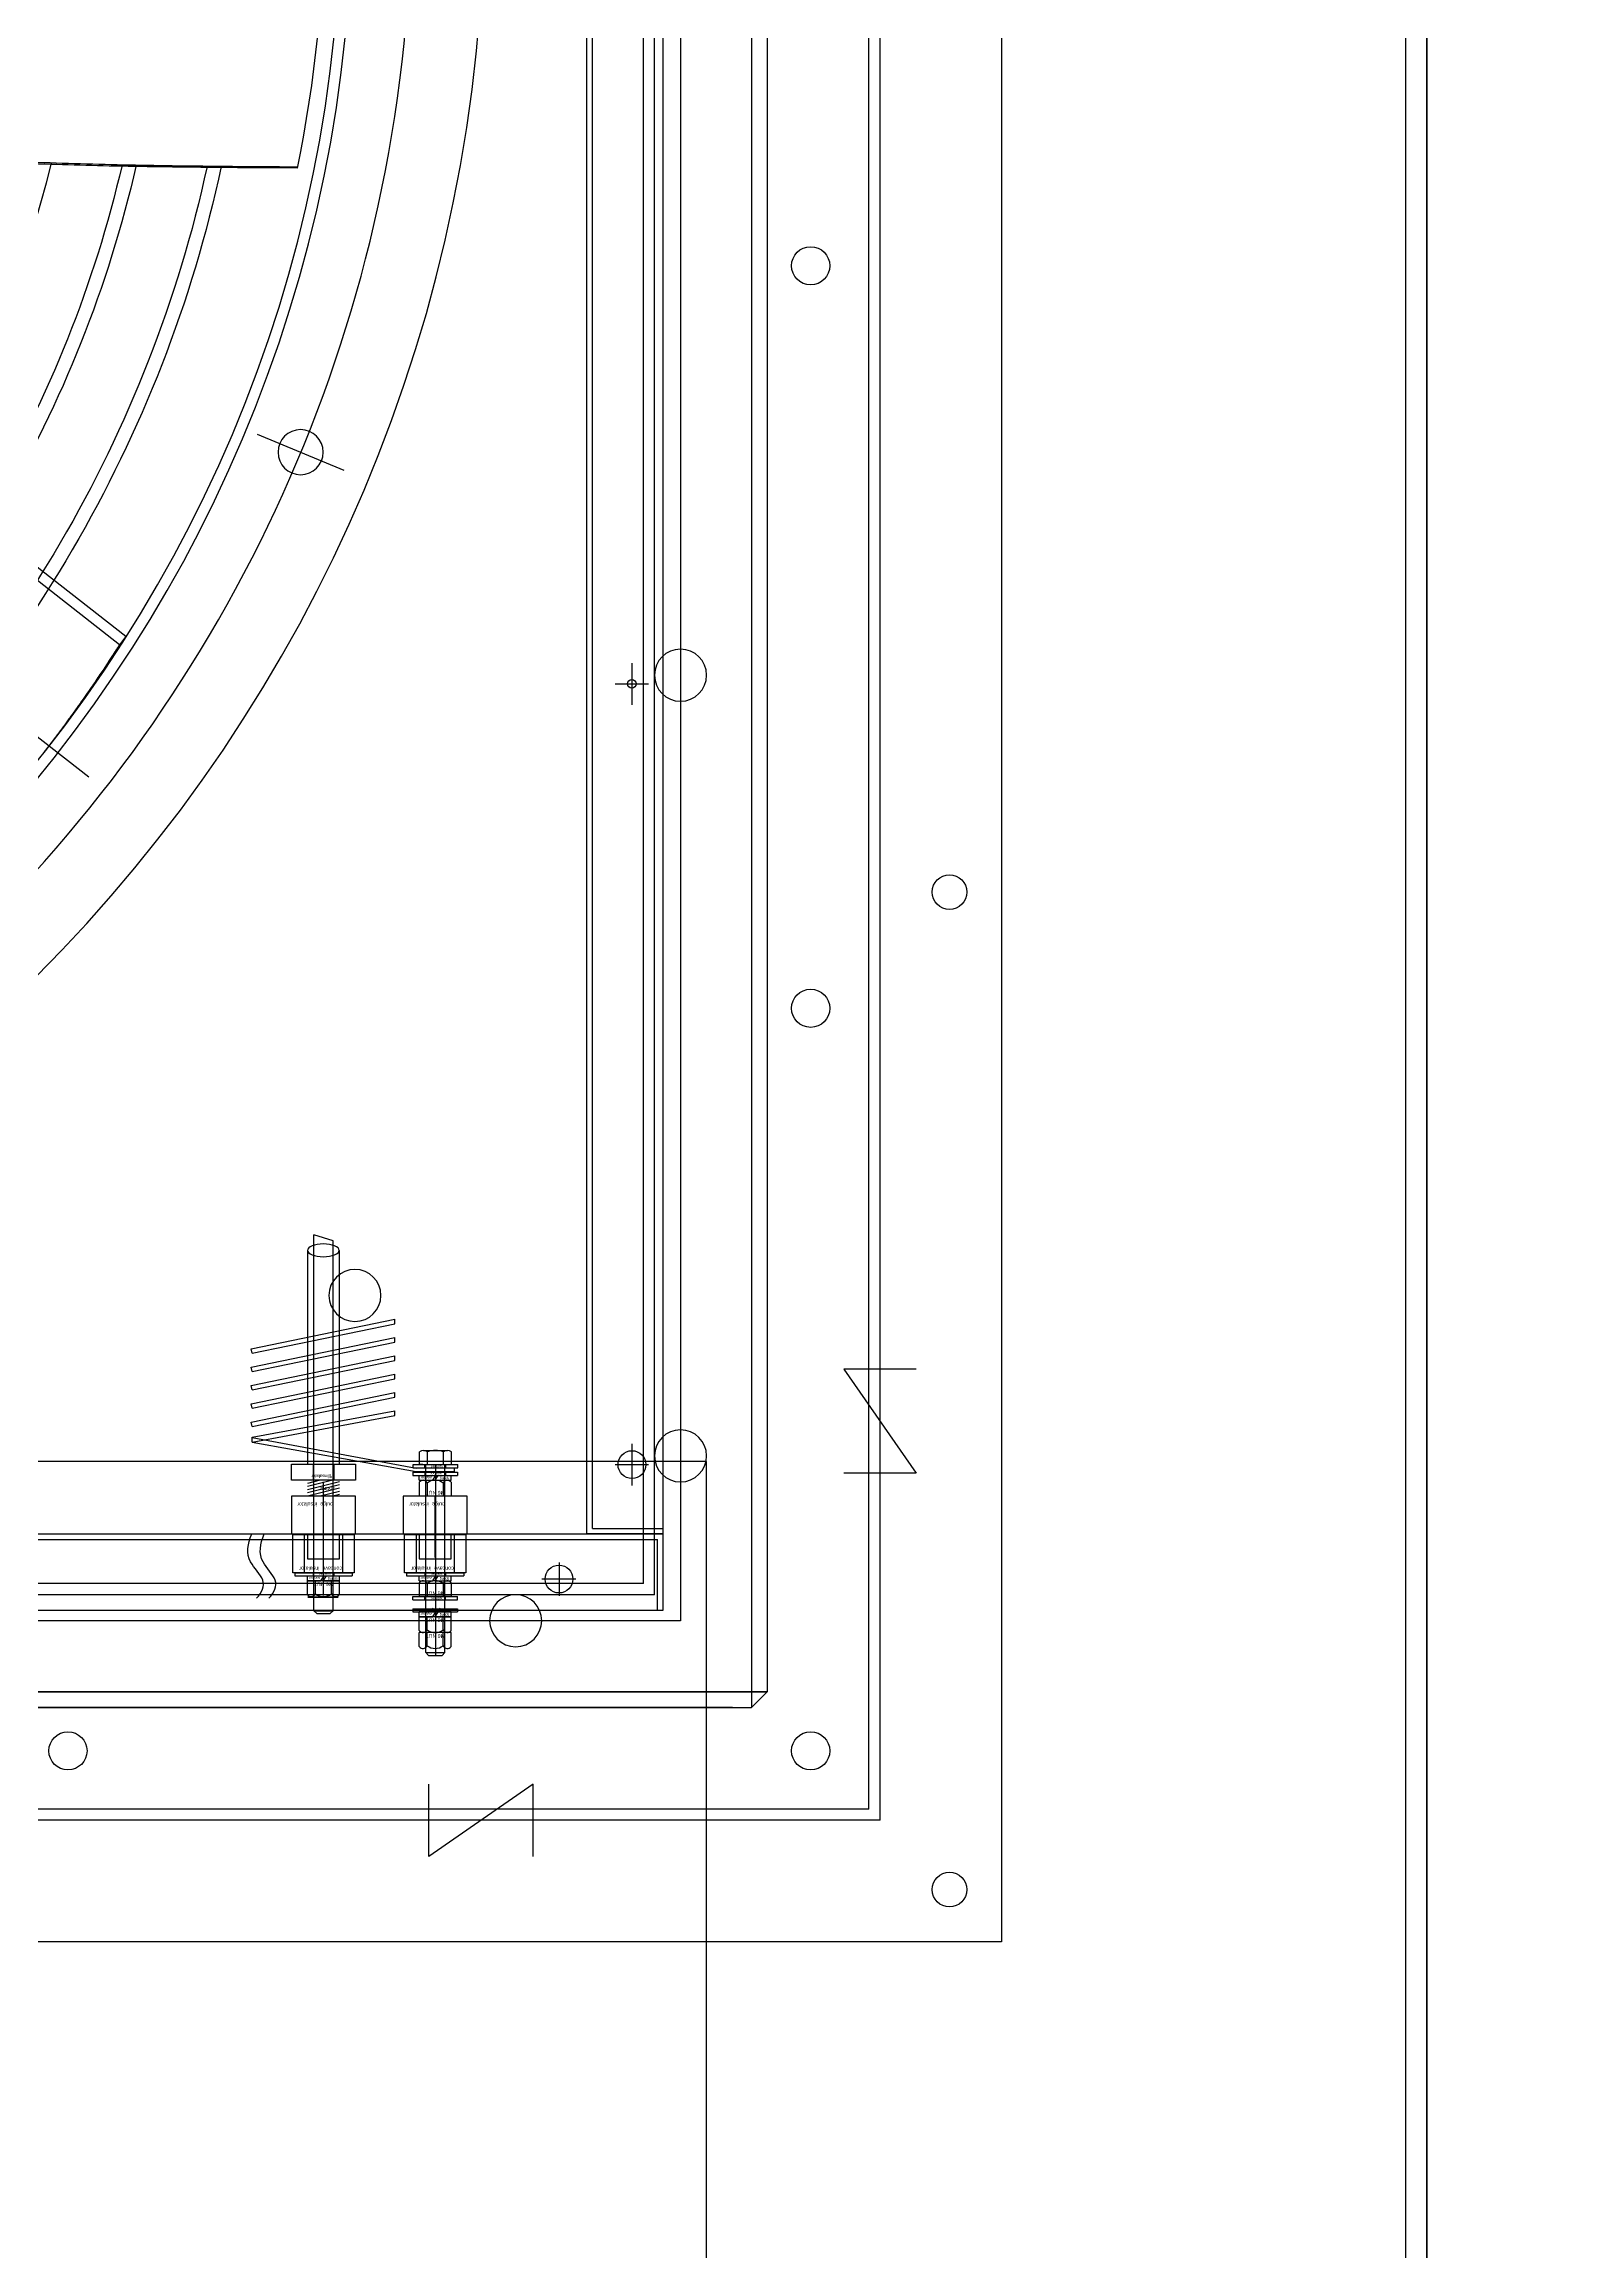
# Model space of a CAD drawing. Header units: millimetres. Extents: x 89978 to 501025, y -351975 to 835730.
# Drawn here: x 272552 to 272987, y -164821 to -164185 of the extents above; entities that cross this region are included whole.
import ezdxf
from ezdxf.enums import TextEntityAlignment as Align

# ---------------------------------------------------------------- set-up
doc = ezdxf.new("R2010")
doc.units = ezdxf.units.MM
doc.header["$LTSCALE"] = 150
doc.linetypes.add('CENTER', pattern=[50.8, 31.75, -6.35, 6.35, -6.35])
doc.linetypes.add('DIVIDEX2', pattern=[63.5, 25.4, -12.7, 0, -12.7, 0, -12.7])
doc.layers.get('Defpoints').update_dxf_attribs({"color": 150})
doc.layers.add('------00 Load Bank', color=3, linetype='Continuous')
doc.layers.add('-----36 Dimension', color=1, linetype='Continuous')
doc.styles.add('ELEC', font='')
doc.styles.get('ELEC').set_extended_font_data('Dotum')
doc.dimstyles.new('ELEC', dxfattribs={"dimscale": 100, "dimtxt": 2, "dimasz": 1, "dimexe": 2, "dimexo": 1, "dimgap": 1, "dimtad": 1, "dimdec": 0, "dimrnd": 0.25, "dimzin": 9, "dimdsep": 32, "dimlunit": 6, "dimtxsty": 'ELEC', "dimblk": 'Z_DOT', "dimcen": 3, "dimclrd": 7, "dimclre": 7, "dimclrt": 3, "dimadec": 0, "dimazin": 0, "dimtfac": 1, "dimtdec": 0, "dimtix": 1, "dimtmove": 2, "dimatfit": 1, "dimfxl": 1, "dimarcsym": 0})

# ---------------------------------------------------------------- blocks, each defined once
blk = doc.blocks.new('A$Cd768ecee')
at = {"color": 0}
for p, q in [((0, 0), (0, 1180)), ((0, 1180), (1180, 1180)), ((35, 1145), (1145, 1145)), ((35, 1145), (35, 35)), ((38.2, 1141.8), (1141.8, 1141.8)), ((38.2, 1141.8), (38.2, 38.2)), ((100, 1080), (100, 100)), ((100, 1080), (1080, 1080)), ((103.2, 1076.8), (1076.8, 1076.8)), ((103.2, 1076.8), (103.2, 103.2))]:
    blk.add_line(p, q, dxfattribs=at)
for points in [[(135, 1155.42), (135, 1134.58), (165, 1155.42), (165, 1134.58)], [(24.58, 1015), (45.42, 1015), (24.58, 1045), (45.42, 1045)]]:
    blk.add_lwpolyline(points, dxfattribs=at)
for centre, radius in [((15, 1165), 5), ((55, 1125), 5.5), ((269, 1125), 5.5), ((55, 911), 5.5), ((15, 877.5), 5), ((55, 697), 5.5)]:
    blk.add_circle(centre, radius, dxfattribs=at)
blk = doc.blocks.new('A$Ca2785acc')
h = blk.add_hatch()
h.set_pattern_fill('ANSI31', color=0, scale=0.46, angle=90, style=0)
h.set_pattern_definition([(135, (-808.9499, -1994.633), (-1.03272945, -1.03272945), [])])
h.paths.add_polyline_path([(63.65, 1002.47), (66.93, 1002.47), (66.93, 1001.36), (63.65, 1001.36)])
at = {"color": 0}
for p, q in [((61.09, 1012.42), (61.09, 1008.42)), ((63.39, 1012.2), (63.39, 1008.42)), ((65.63, 960), (65.63, 1015)), ((67.99, 1012.2), (67.99, 1008.42)), ((70.29, 1012.42), (70.29, 1008.42)), ((61.09, 1008.42), (70.29, 1008.42)), ((61.09, 1007.85), (61.09, 1003.86)), ((63.39, 1007.63), (63.39, 1003.86)), ((67.99, 1007.63), (67.99, 1003.86)), ((70.29, 1007.85), (70.29, 1003.86)), ((985, 1002), (0, 1002)), ((0, 1002), (0, 980)), ((1.6, 1002), (1.6, 981.6)), ((72.13, 1002.46), (59.25, 1002.46)), ((59.25, 1001.54), (59.25, 1002.46)), ((72.13, 1001.54), (59.25, 1001.54)), ((72.13, 998.97), (59.25, 998.97)), ((59.25, 998.97), (59.25, 998.05)), ((61.06, 1003.86), (61.06, 1002.46)), ((65.73, 1003.86), (61.06, 1003.86)), ((64.8, 1002.46), (61.06, 1002.46)), ((61.09, 1003.86), (70.29, 1003.86)), ((61.09, 1002.46), (70.29, 1002.46)), ((62.7, 1001.54), (62.7, 1002.46)), ((62.7, 998.97), (62.7, 998.05)), ((65.73, 1003.86), (64.8, 1002.46)), ((66.39, 1003.86), (65.46, 1002.46)), ((70.26, 1003.86), (66.39, 1003.86)), ((68.68, 1001.54), (68.68, 1002.46)), ((68.68, 998.97), (68.68, 998.05)), ((70.26, 1003.86), (70.26, 1002.46)), ((72.13, 1001.54), (72.13, 1002.46)), ((72.13, 998.97), (72.13, 998.05)), ((72.13, 998.05), (59.25, 998.05)), ((61.06, 993.48), (61.06, 992.09)), ((65.73, 993.48), (61.06, 993.48)), ((61.09, 998.05), (70.29, 998.05)), ((61.09, 994.06), (61.09, 998.05)), ((63.39, 994.28), (63.39, 998.05)), ((65.73, 993.48), (64.8, 992.09)), ((66.39, 993.48), (65.46, 992.09)), ((70.26, 993.48), (66.39, 993.48)), ((67.99, 994.28), (67.99, 998.05)), ((70.26, 993.48), (70.26, 992.09)), ((70.29, 994.06), (70.29, 998.05)), ((93.26, 993.48), (93.26, 992.09)), ((97.93, 993.48), (93.26, 993.48)), ((93.29, 997.48), (93.29, 993.48)), ((93.29, 993.48), (102.49, 993.48)), ((95.59, 997.26), (95.59, 993.48)), ((97.93, 993.48), (97, 992.09)), ((98.59, 993.48), (97.66, 992.09)), ((97.89, 997.69), (97.89, 964.98)), ((102.46, 993.48), (98.59, 993.48)), ((100.19, 997.26), (100.19, 993.48)), ((102.46, 993.48), (102.46, 992.09)), ((102.49, 997.48), (102.49, 993.48)), ((73.97, 992.09), (57.41, 992.09)), ((57.41, 991.17), (57.41, 992.09)), ((73.97, 991.17), (57.41, 991.17)), ((60.17, 980.13), (60.17, 991.17)), ((64.8, 992.09), (61.06, 992.09)), ((70.29, 987.17), (61.09, 987.17)), ((61.09, 987.17), (61.09, 980)), ((62.7, 991.17), (62.7, 992.09)), ((65.69, 986.79), (65.69, 968.87)), ((68.68, 991.17), (68.68, 992.09)), ((70.29, 980), (70.29, 987.17)), ((71.21, 980.13), (71.21, 991.17)), ((73.97, 991.17), (73.97, 992.09)), ((106.17, 992.09), (89.61, 992.09)), ((89.61, 991.17), (89.61, 992.09)), ((106.17, 991.17), (89.61, 991.17)), ((92.37, 980.13), (92.37, 991.17)), ((97, 992.09), (93.26, 992.09)), ((97, 992.09), (93.26, 992.09)), ((102.49, 987.17), (93.29, 987.17)), ((93.29, 987.17), (93.29, 980)), ((94.9, 991.17), (94.9, 992.09)), ((100.88, 991.17), (100.88, 992.09)), ((102.49, 980), (102.49, 987.17)), ((103.41, 980.13), (103.41, 991.17)), ((106.17, 991.17), (106.17, 992.09)), ((985, 980), (0, 980)), ((0, 980), (0, 35)), ((0, 980), (22, 980)), ((983.4, 981.6), (1.6, 981.6)), ((22, 980), (22, 35)), ((61.09, 980), (56.49, 980)), ((56.49, 980), (56.49, 969.09)), ((74.89, 980), (70.29, 980)), ((74.89, 969.09), (74.89, 980)), ((93.29, 980), (88.69, 980)), ((88.69, 980), (88.69, 969.09)), ((107.09, 980), (102.49, 980)), ((107.09, 969.09), (107.09, 980)), ((20.4, 978.4), (0, 978.4)), ((20.4, 978.4), (20.4, 36.6)), ((56.49, 969.09), (74.89, 969.09)), ((61.09, 969.09), (70.29, 969.09)), ((61.09, 965.1), (61.09, 969.09)), ((63.39, 965.32), (63.39, 969.09)), ((67.99, 965.32), (67.99, 969.09)), ((70.29, 965.1), (70.29, 969.09)), ((88.69, 969.09), (107.09, 969.09)), ((93.29, 966.79), (102.49, 969.09)), ((93.29, 967.71), (98.81, 969.09)), ((93.29, 968.63), (95.13, 969.09)), ((93.29, 965.87), (102.49, 968.17)), ((93.29, 964.95), (102.49, 967.25)), ((9, 954), (9, 966)), ((72.07, 960.92), (59.19, 960.92)), ((59.19, 960.92), (59.19, 960)), ((72.13, 963.13), (59.25, 963.13)), ((59.25, 962.21), (59.25, 963.13)), ((72.13, 962.21), (59.25, 962.21)), ((60.11, 961.03), (71.15, 961.03)), ((68.48, 960.92), (60.11, 960.92)), ((61.06, 964.52), (61.06, 963.13)), ((65.73, 964.52), (61.06, 964.52)), ((64.8, 963.13), (61.06, 963.13)), ((69.26, 964.52), (62.12, 964.52)), ((62.64, 960.92), (62.64, 960)), ((62.7, 962.21), (62.7, 963.13)), ((65.73, 964.52), (64.8, 963.13)), ((66.39, 964.52), (65.46, 963.13)), ((70.26, 963.13), (65.46, 963.13)), ((70.26, 964.52), (66.39, 964.52)), ((68.62, 960.92), (68.62, 960)), ((68.68, 962.21), (68.68, 963.13)), ((70.26, 964.52), (70.26, 963.13)), ((118.45, 952.22), (71.15, 961.03)), ((71.15, 960.92), (71.15, 960.92)), ((118.45, 953.5), (71.21, 962.04)), ((72.07, 960.92), (72.07, 960)), ((72.13, 962.21), (72.13, 963.13)), ((94.9, 959.85), (94.9, 964.45)), ((95.13, 964.49), (102.49, 966.33)), ((98.81, 964.49), (102.49, 965.41)), ((100.88, 959.85), (100.88, 964.45)), ((13.8, 960), (4.2, 960)), ((13.8, 960), (4.2, 960)), ((72.07, 960), (59.19, 960)), ((93.29, 959.85), (93.29, 898.26)), ((102.49, 959.85), (93.29, 959.85)), ((102.49, 898.26), (102.49, 959.85)), ((118.45, 953.5), (77.32, 945.88)), ((118.45, 952.14), (77.32, 944.53)), ((118.45, 949.05), (77.32, 940.59)), ((118.45, 953.5), (118.45, 952.14)), ((118.45, 949.05), (118.72, 947.75)), ((118.72, 947.75), (77.32, 939.24)), ((77.32, 945.88), (77.32, 944.53)), ((118.45, 943.76), (77.32, 935.3)), ((118.72, 942.47), (77.32, 933.95)), ((118.45, 943.76), (118.72, 942.47)), ((77.32, 940.59), (77.32, 939.24)), ((118.45, 938.47), (77.32, 930.01)), ((118.72, 937.18), (77.32, 928.66)), ((118.45, 938.47), (118.72, 937.18)), ((77.32, 935.3), (77.32, 933.95)), ((118.45, 933.19), (77.32, 924.72)), ((118.72, 931.89), (77.32, 923.37)), ((77.32, 930.01), (77.32, 928.66)), ((118.45, 933.19), (118.72, 931.89)), ((118.45, 927.9), (77.32, 919.43)), ((118.72, 926.6), (77.32, 918.08)), ((77.32, 924.72), (77.32, 923.37)), ((118.45, 927.9), (118.72, 926.6)), ((77.32, 919.43), (77.32, 918.08)), ((95.12, 895.51), (100.65, 893.77)), ((9, 729), (9, 741)), ((13.8, 735), (4.2, 735))]:
    blk.add_line(p, q, dxfattribs=at)
at = {"color": 0, "linetype": 'Continuous'}
for p, q in [((63.69, 1015), (62.86, 1014.18)), ((62.86, 1014.18), (62.86, 960)), ((68.39, 1014.18), (62.86, 1014.18)), ((67.57, 1015), (63.69, 1015)), ((67.57, 1015), (68.39, 1014.18)), ((68.39, 1014.18), (68.39, 960)), ((95.94, 1002.93), (95.12, 1002.11)), ((95.12, 1002.11), (95.12, 895.51)), ((100.65, 1002.11), (95.12, 1002.11)), ((99.83, 1002.93), (95.94, 1002.93)), ((99.83, 1002.93), (100.65, 1002.11)), ((100.65, 1002.11), (100.65, 893.77)), ((70.22, 960), (61.03, 960)), ((61.03, 960), (61.03, 956.29)), ((62, 960), (61.03, 960)), ((69.07, 955.96), (62.18, 955.96)), ((63.33, 960), (63.33, 956.29)), ((67.93, 960), (67.93, 956.29)), ((69.26, 960), (70.22, 960)), ((70.22, 960), (70.22, 956.29))]:
    blk.add_line(p, q, dxfattribs=at)
at = {"color": 0, "linetype": 'CENTER'}
for p, q in [((25.2, 993), (35, 993)), ((30, 988.2), (30, 997.8))]:
    blk.add_line(p, q, dxfattribs=at)
at = {"color": 0, "linetype": 'Continuous', "const_width": 0.479}
blk.add_lwpolyline([(93.55, 998.24), (102.45, 998.24)], dxfattribs=at)
at = {"color": 0}
for points in [[(56.86, 991.17), (74.52, 991.17), (74.52, 980.13), (56.86, 980.13)], [(89.06, 991.17), (106.72, 991.17), (106.72, 980.13), (89.06, 980.13)], [(88.69, 964.45), (107.09, 964.45), (107.09, 959.85), (88.69, 959.85)]]:
    blk.add_lwpolyline(points, close=True, dxfattribs=at)
blk.add_lwpolyline([(71.21, 962.04), (60.16, 962.04), (60.11, 960.92)], dxfattribs=at)
for centre, radius in [((30, 993), 4), ((9, 960), 4), ((9, 960), 4), ((9, 735), 1.25)]:
    blk.add_circle(centre, radius, dxfattribs=at)
for centre, radius, start, end in [((62.18, 1011.68), 1.32, 23.5257, 145.72475), ((65.69, 1009.26), 3.74, 52.025, 127.975), ((69.2, 1011.68), 1.32, 34.27525, 156.4743), ((62.18, 1007.11), 1.32, 23.5257, 145.72475), ((65.69, 1004.69), 3.74, 52.025, 127.975), ((69.2, 1007.11), 1.32, 34.27525, 156.4743), ((62.18, 994.8), 1.32, 214.27525, 336.4743), ((65.69, 997.22), 3.74, 232.025, 307.975), ((69.2, 994.8), 1.32, 203.5257, 325.72475), ((94.38, 996.73), 1.32, 23.5257, 145.72475), ((97.89, 994.31), 3.74, 52.025, 127.975), ((101.4, 996.73), 1.32, 34.27525, 156.4743), ((62.18, 965.84), 1.32, 214.27525, 336.4743), ((65.69, 968.26), 3.74, 232.025, 307.975), ((69.2, 965.84), 1.32, 203.5257, 325.72475)]:
    blk.add_arc(centre, radius, start, end, dxfattribs=at)
at = {"color": 0, "linetype": 'Continuous'}
for centre, radius, start, end in [((62.18, 958.07), 2.12, 237.13278, 302.86722), ((65.63, 963.92), 7.96, 253.22135, 286.77865), ((69.07, 958.07), 2.12, 237.13278, 302.86722)]:
    blk.add_arc(centre, radius, start, end, dxfattribs=at)
at = {"color": 0, "extrusion": (0, 0, -1)}
blk.add_ellipse((97.9, 898.26), major_axis=(4.59, 0), ratio=0.400356, dxfattribs=at)
at = {"color": 0}
for points in [[(113.59, 998.53), (111.97, 996.82), (110.38, 993.47), (116.9, 987.57), (116.16, 982.9), (114.98, 980)], [(117.16, 998.53), (115.54, 996.82), (113.95, 993.47), (120.47, 987.57), (119.73, 982.9), (118.55, 980)]]:
    blk.add_open_spline(points, degree=3, knots=[8.483166, 8.483166, 8.483166, 8.483166, 15.848258, 22.664705, 31.871365, 31.871365, 31.871365, 31.871365], dxfattribs=at)
at = {"color": 0, "style": 'ELEC'}
for s, height, p in [('M6 NUT', 1.104, (65.68, 1008.85)), ('M6 NUT', 1.104, (65.68, 1004.28)), ('spring ', 0.736, (63.15, 1002.97)), ('washer', 0.736, (65.29, 998.23)), ('washer', 0.736, (65.45, 1001.55)), ('washer', 0.736, (68.25, 1002.73)), ('spring ', 0.736, (63.15, 992.6)), ('M6 NUT', 1.104, (65.68, 996.53)), ('washer', 0.736, (68.25, 992.36)), ('spring ', 0.736, (95.35, 992.6)), ('M6 NUT', 1.104, (97.88, 993.91)), ('washer', 0.736, (100.45, 992.36)), ('concave  insulator ', 1.104, (66.68, 989.4)), ('washer', 0.736, (65.29, 991.17)), ('concave  insulator ', 1.104, (98.88, 989.4)), ('washer', 0.736, (97.49, 991.17)), ('M6 NUT', 1.104, (65.68, 967.57)), ('spring ', 1.104, (96.9, 966.43)), ('spring ', 0.736, (63.15, 963.64)), ('washer', 0.736, (65.23, 960.18)), ('washer', 0.736, (65.45, 962.22)), ('washer', 0.736, (68.25, 963.4)), ('평insulator ', 0.92, (98.57, 962.89))]:
    blk.add_text(s, height=height, dxfattribs=at).set_placement(p, align=Align.CENTER)
at = {"color": 0, "style": 'ELEC', "text_generation_flag": 6}
for p in [(68.27, 970.9), (100.47, 970.9)]:
    blk.add_text('bulge  insulator ', height=1.104, rotation=180, dxfattribs=at).set_placement(p, align=Align.CENTER)
blk = doc.blocks.new('A$C02650c35')
at = {"color": 0}
for p, q in [((4.5, 1065), (0, 1060.5)), ((1040.5, 1065), (4.5, 1065)), ((4.5, 1065), (4.5, 24.5)), ((4.5, 24.5), (4.5, 1065)), ((1040.5, 1065), (4.5, 1065)), ((0, 24.5), (0, 1060.5)), ((0, 24.5), (0, 1060.5)), ((1045, 1060.5), (0, 1060.5)), ((0, 1055), (0, 30))]:
    blk.add_line(p, q, dxfattribs=at)
at = {"color": 0, "linetype": 'CENTER'}
for p, q in [((1020, 1040), (25, 1040)), ((25, 1040), (25, 45)), ((366.94, 918.06), (356.61, 943))]:
    blk.add_line(p, q, dxfattribs=at)
at = {"color": 0, "linetype": 'Continuous', "lineweight": 25}
for p, q in [((308.66, 880.19), (306.3, 878.34)), ((306.3, 878.34), (448.94, 695.76)), ((308.66, 880.19), (451.31, 697.61)), ((277.46, 858.28), (275.38, 856.65))]:
    blk.add_line(p, q, dxfattribs=at)
at = {"color": 0, "linetype": 'DIVIDEX2', "ltscale": 0.5}
blk.add_line((268.12, 869.56), (426.66, 665.73), dxfattribs=at)
at = {"color": 0}
for centre, radius in [((72.5, 1040), 7.5), ((297.5, 1040), 7.5), ((25, 992.5), 7.5), ((522.5, 542.5), 441), ((118.75, 946.19), 7.5), ((118.75, 946.19), 7.5), ((522.5, 542.5), 403), ((522.5, 542.5), 399.8), ((361.77, 930.53), 6.5), ((361.77, 930.53), 6.5)]:
    blk.add_circle(centre, radius, dxfattribs=at)
at = {"color": 0, "linetype": 'CENTER'}
blk.add_circle((522.5, 542.5), 420, dxfattribs=at)
blk.add_circle((522.5, 542.5), 420, dxfattribs=at)
at = {"color": 0}
for radius, start, end in [(395, 79.1258, 101.51219), (373.5, 102.11711, 138.62922), (369.5, 102.24357, 138.52014), (349.5, 102.90445, 137.94952), (345.5, 103.04194, 137.83194), (325.5, 103.75235, 137.2394)]:
    blk.add_arc((522.5, 542.5), radius, start, end, dxfattribs=at)
at = {"color": 0, "linetype": 'Continuous', "lineweight": 25}
for points, knots in [([(443.67, 929.55), (443.69, 926.2), (443.72, 919.05), (443.8, 908.54), (443.89, 898.44), (444, 889.61), (444.12, 882.05), (444.29, 872.96), (444.58, 861.8), (445.1, 847.15), (445.88, 831.41), (447.03, 814.61), (448.62, 797.15), (450.72, 778.77), (452.79, 763.4), (454.5, 751.64), (455.65, 744.08), (456.73, 737.16), (457.66, 731.31), (458.51, 726.11), (459.35, 720.99), (460.3, 715.24), (461.39, 708.73), (462.59, 701.63), (463.84, 694.21), (465, 687.37), (465.73, 683.03), (466.04, 681.19)], [0.004054, 0.004054, 0.004054, 0.004054, 0.044055, 0.0892389, 0.1294144, 0.1645669, 0.1946506, 0.2196261, 0.2731864, 0.3280385, 0.3947317, 0.4616638, 0.5294155, 0.6044734, 0.683072, 0.7151603, 0.7467466, 0.7747501, 0.7989803, 0.8176563, 0.837837, 0.8611081, 0.8874794, 0.916906, 0.9473172, 0.9775846, 1, 1, 1, 1]), ([(443.93, 929.61), (443.99, 920.53), (444.12, 902.05), (444.56, 874.2), (445.52, 846.07), (447.22, 818.02), (449.94, 790.26), (453.6, 762.78), (457.88, 735.56), (462.59, 708.39), (465.83, 690.29), (467.45, 681.24)], [0.0040453, 0.0040453, 0.0040453, 0.0040453, 0.1120904, 0.224186, 0.3362006, 0.4480891, 0.5598872, 0.6697434, 0.7797254, 0.8898282, 1, 1, 1, 1]), ([(306.3, 878.34), (306.29, 878.34), (306.27, 878.32), (306.12, 878.23), (305.87, 878.07), (305.53, 877.85), (305.04, 877.54), (304.36, 877.11), (303.44, 876.52), (302.36, 875.82), (301.11, 875.01), (299.69, 874.07), (298.11, 873.02), (296.37, 871.86), (294.44, 870.55), (292.32, 869.09), (290.01, 867.47), (287.54, 865.72), (285.08, 863.94), (282.67, 862.18), (280.34, 860.44), (277.92, 858.61), (276.23, 857.31), (275.38, 856.65)], [0, 0, 0, 0, 0.03878, 0.077567, 0.116355, 0.1552, 0.194046, 0.245833, 0.297636, 0.34944, 0.401226, 0.453012, 0.504815, 0.556618, 0.608404, 0.662492, 0.7166, 0.770707, 0.824794, 0.868554, 0.912313, 0.956156, 1, 1, 1, 1]), ([(308.66, 880.19), (308.65, 880.18), (308.63, 880.17), (308.48, 880.07), (308.23, 879.92), (307.88, 879.69), (307.39, 879.38), (306.7, 878.94), (305.78, 878.35), (304.69, 877.64), (303.42, 876.81), (301.98, 875.86), (300.51, 874.89), (299.05, 873.91), (297.66, 872.97), (296.18, 871.95), (294.37, 870.71), (292.2, 869.18), (289.59, 867.34), (286.82, 865.33), (283.87, 863.15), (280.76, 860.82), (278.56, 859.13), (277.46, 858.28)], [0, 0, 0, 0, 0.038794, 0.077595, 0.116396, 0.155256, 0.194116, 0.245886, 0.297665, 0.349435, 0.401519, 0.453611, 0.505695, 0.544496, 0.583297, 0.622156, 0.661015, 0.717306, 0.773608, 0.829899, 0.886596, 0.943304, 1, 1, 1, 1])]:
    blk.add_open_spline(points, degree=3, knots=knots, dxfattribs=at)
blk = doc.blocks.new('_DOTBLANK')
at = {"color": 0, "linetype": 'ByBlock'}
blk.add_line((-0.5, 0), (-1, 0), dxfattribs=at)
blk.add_circle((0, 0), 0.5, dxfattribs=at)
blk = doc.blocks.new('*D933')
at = {"layer": '-----36 Dimension', "color": 0, "lineweight": -2, "transparency": 16777216}
for p, q in [((273030.18, -164241.62), (273030.18, -164125.24)), ((273230.18, -164241.62), (273230.18, -164125.24)), ((272980.18, -164175.24), (272930.18, -164175.24)), ((273230.18, -164175.24), (273030.18, -164175.24)), ((273280.18, -164175.24), (273330.18, -164175.24))]:
    blk.add_line(p, q, dxfattribs=at)
at = {"layer": 'Defpoints', "color": 0, "transparency": 16777216}
for p in [(273030.18, -164175.24), (273030.18, -164291.62, -9.86), (273230.18, -164291.62, -9.86)]:
    blk.add_point(p, dxfattribs=at)
at = {"layer": '-----36 Dimension', "color": 0, "lineweight": -2, "transparency": 16777216, "xscale": 50, "yscale": 50, "zscale": 50}
blk.add_blockref('_DOTBLANK', (273030.18, -164175.24), dxfattribs=at)
at = {"layer": '-----36 Dimension', "color": 0, "lineweight": -2, "transparency": 16777216, "xscale": 50, "yscale": 50, "zscale": 50, "rotation": 180}
blk.add_blockref('_DOTBLANK', (273230.18, -164175.24), dxfattribs=at)
at = {"layer": '-----36 Dimension', "color": 0, "transparency": 16777216, "insert": (273130.18, -164062.65), "char_height": 125, "attachment_point": 5, "style": 'ELEC'}
blk.add_mtext('200', dxfattribs=at)
blk = doc.blocks.new('Z_DOT')
for p, q in [((0, -2), (0, 2)), ((-2, 0), (2, 0))]:
    blk.add_line(p, q)
for radius in [2.5, 1.25]:
    blk.add_circle((0, 0), radius)

msp = doc.modelspace()

# ---------------------------------------------------------------- linework, layer by layer
at = {"layer": '------00 Load Bank'}
msp.add_line((272950.18, -163491.43), (272950.18, -164999.13), dxfattribs=at)
at = {"layer": '------00 Load Bank', "elevation": 0}
msp.add_lwpolyline([(272950.18, -163491.43), (271580.18, -163491.43), (271580.18, -166091.43), (272950.18, -166091.43), (272950.18, -163491.43)], dxfattribs=at)
for points in [[(272950.18, -166091.43), (271580.18, -166091.43), (271580.18, -163491.43), (272950.18, -163491.43)], [(272944.18, -163497.43), (271586.18, -163497.43), (271586.18, -166085.43), (272944.18, -166085.43)]]:
    msp.add_lwpolyline(points, close=True, dxfattribs=at)
at = {"layer": '------00 Load Bank', "ltscale": 2, "elevation": 0}
msp.add_lwpolyline([(272742.66, -165025.36), (272742.66, -164593.05), (271732.66, -164593.05), (271732.66, -165025.36)], close=True, dxfattribs=at)

# ---------------------------------------------------------------- block references
at = {"layer": '------00 Load Bank', "rotation": 180}
for name, p in [('A$Cd768ecee', (272827.66, -163551.43)), ('A$Ca2785acc', (272730.16, -163633.93))]:
    msp.add_blockref(name, p, dxfattribs=at)
at = {"layer": '------00 Load Bank', "xscale": -1, "rotation": 270}
msp.add_blockref('A$C02650c35', (271695.16, -164663.93), dxfattribs=at)

# ---------------------------------------------------------------- dimensions: what is measured, and where the dimension line sits
at = {"layer": '-----36 Dimension'}
dim = msp.add_linear_dim(base=(273030.18, -164175.24), p1=(273230.18, -164291.62, -9.86), p2=(273030.18, -164291.62, -9.86), angle=180, dimstyle='ELEC', override={"dimscale": 50, "dimtxt": 2.5, "dimexe": 1, "dimtad": 2, "dimblk1": 'DOTBLANK', "dimblk2": 'DOTBLANK', "dimsah": 1, "dimclrd": 0, "dimclre": 0, "dimclrt": 0}, dxfattribs=at)
dim.commit()
dim.dimension.update_dxf_attribs({"geometry": '*D933', "text_midpoint": (273130.18, -164062.65)})

doc.saveas('drawing.dxf')
